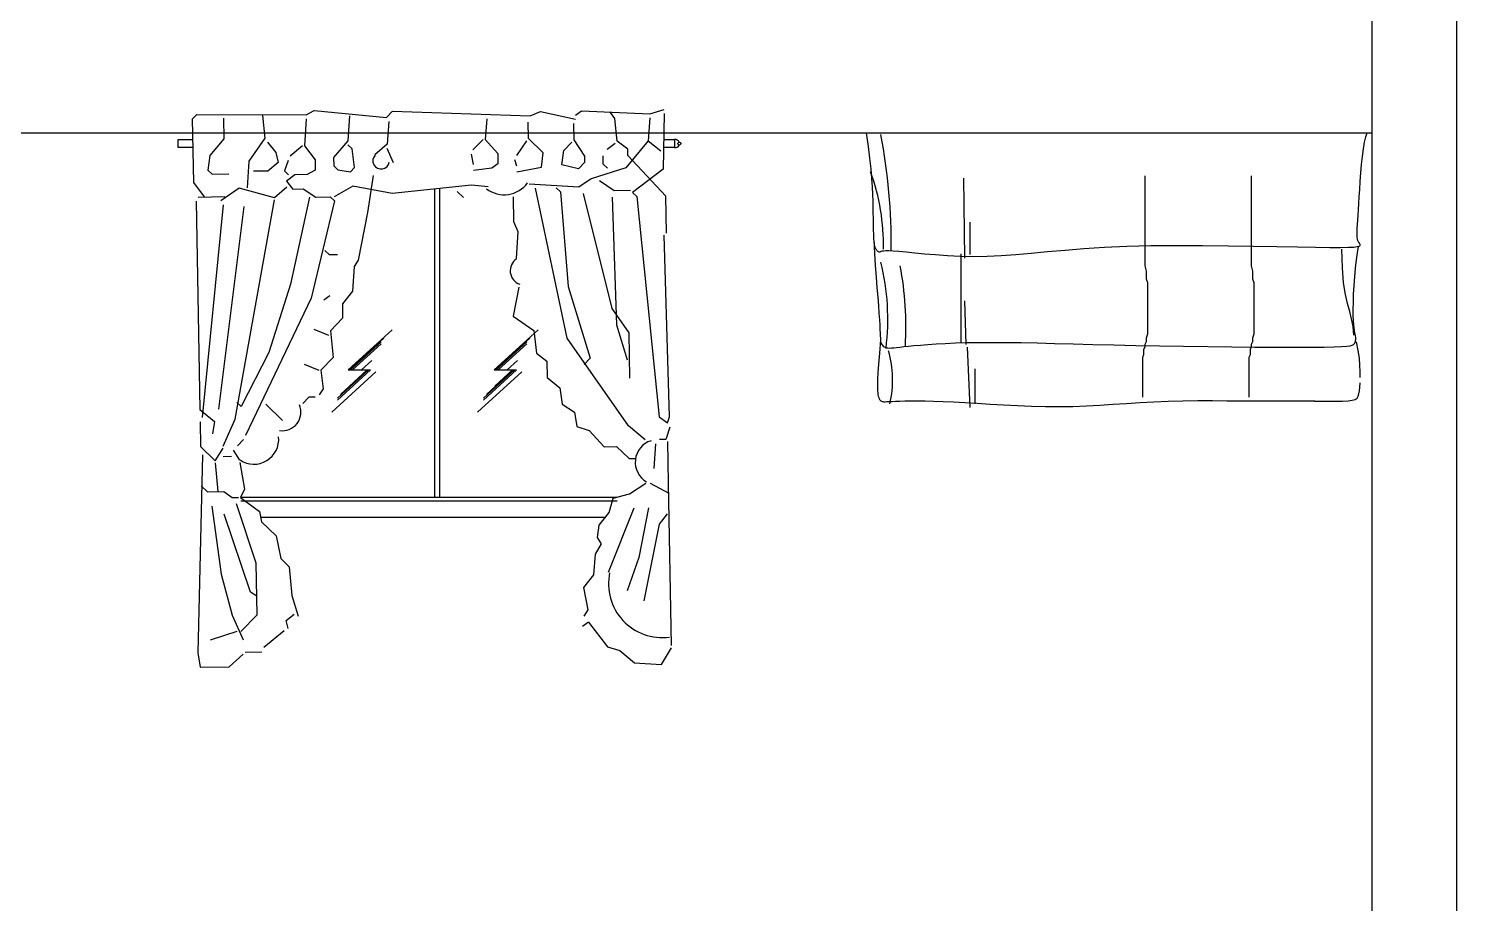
# Model space of a CAD drawing. Header units: inches. Extents: x 3.4 to 45.9, y 7.2 to 32.
# Drawn here: x 40.17 to 45.87, y 16.49 to 19.98 of the extents above; entities that cross this region are included whole.
import ezdxf

# ---------------------------------------------------------------- set-up
doc = ezdxf.new("R2010")
doc.units = ezdxf.units.IN
doc.header["$MEASUREMENT"] = 0
for name, color, linetype in [('02', 2, 'Continuous'), ('4', 4, 'Continuous'), ('kadrbm', 4, 'Continuous')]:
    doc.layers.add(name, color=color, linetype=linetype)

# ---------------------------------------------------------------- blocks, each defined once
blk = doc.blocks.new('kadrbm')
at = {"layer": 'kadrbm', "color": 4}
blk.add_lwpolyline([(0, 0), (0, 24.7972), (21, 24.7972), (21, 0), (0, 0)], close=True, dxfattribs=at)
blk.add_lwpolyline([(20.6631, 0.3257), (20.6631, 24.4603), (0.3369, 24.4603), (0.3369, 0.3257), (20.6631, 0.3257)], dxfattribs=at)

msp = doc.modelspace()

# ---------------------------------------------------------------- linework, layer by layer
at = {"layer": '02'}
for p, q in [((40.8216, 19.619), (40.8377, 19.6358)), ((40.826, 19.3638), (40.8216, 19.619)), ((40.8377, 19.6358), (41.2742, 19.6352)), ((40.9451, 19.6212), (40.9465, 19.5389)), ((41.1112, 19.5417), (41.1013, 19.6322)), ((41.2745, 19.6187), (41.2682, 19.5115)), ((41.2742, 19.6352), (41.3069, 19.6522)), ((41.3069, 19.6522), (41.5956, 19.6243)), ((41.4473, 19.63), (41.4408, 19.531)), ((41.5956, 19.6243), (41.6199, 19.6495)), ((41.6041, 19.608), (41.5975, 19.5173)), ((41.6199, 19.6495), (42.1689, 19.6302)), ((41.9961, 19.619), (41.9893, 19.5365)), ((42.1689, 19.6302), (42.2097, 19.6474)), ((42.2097, 19.6474), (42.3503, 19.6169)), ((42.35, 19.6334), (42.3744, 19.6503)), ((42.3744, 19.6503), (42.6464, 19.6386)), ((42.5067, 19.6196), (42.4898, 19.6441)), ((42.5165, 19.5292), (42.5067, 19.6196)), ((42.6467, 19.6221), (42.64, 19.5314)), ((42.6464, 19.6386), (42.7037, 19.656)), ((42.704, 19.6396), (42.6997, 19.4171)), ((42.1622, 19.5395), (42.1611, 19.6054)), ((42.3423, 19.6003), (42.3435, 19.5344)), ((43.5104, 19.5622), (45.5122, 19.5622)), ((40.7633, 19.5043), (40.7633, 19.5358)), ((40.7633, 19.5358), (40.8222, 19.5358)), ((40.8227, 19.5043), (40.7633, 19.5043)), ((40.9465, 19.5389), (40.89, 19.472)), ((41.0469, 19.45), (41.1112, 19.5417)), ((41.1197, 19.5254), (41.1533, 19.4848)), ((41.2599, 19.5114), (41.2112, 19.4694)), ((41.2682, 19.5115), (41.3103, 19.4546)), ((41.4408, 19.531), (41.3843, 19.4642)), ((41.4578, 19.4984), (41.4411, 19.5146)), ((41.4673, 19.4244), (41.4578, 19.4984)), ((41.5975, 19.5173), (41.5488, 19.4753)), ((41.6235, 19.4436), (41.5978, 19.5008)), ((41.9811, 19.5363), (41.9406, 19.4945)), ((41.9893, 19.5365), (42.0397, 19.4797)), ((42.1541, 19.5311), (42.114, 19.4728)), ((42.2209, 19.4829), (42.1622, 19.5395)), ((42.303, 19.4926), (42.3354, 19.5261)), ((42.3435, 19.5344), (42.3858, 19.4693)), ((42.5084, 19.5208), (42.4759, 19.4956)), ((42.5583, 19.497), (42.5165, 19.5292)), ((42.64, 19.5314), (42.5513, 19.4228)), ((42.5587, 19.4723), (42.5583, 19.497)), ((42.64, 19.5314), (42.6901, 19.4911)), ((42.7456, 19.5043), (42.7023, 19.5043)), ((42.7029, 19.5358), (42.7456, 19.5358)), ((42.7456, 19.5358), (42.7456, 19.5043)), ((40.89, 19.472), (40.8828, 19.4142)), ((41.0405, 19.3429), (41.0469, 19.45)), ((41.1623, 19.4438), (41.1217, 19.4102)), ((41.1533, 19.4848), (41.1623, 19.4438)), ((41.2033, 19.4528), (41.1876, 19.4113)), ((41.3103, 19.4546), (41.3111, 19.4135)), ((41.3843, 19.4642), (41.3849, 19.4312)), ((41.9327, 19.4779), (41.9416, 19.4368)), ((42.0404, 19.4386), (42.016, 19.4217)), ((42.0397, 19.4797), (42.0404, 19.4386)), ((42.106, 19.4562), (42.1147, 19.4316)), ((42.2136, 19.4251), (42.2209, 19.4829)), ((42.2958, 19.4348), (42.303, 19.4926)), ((42.3862, 19.4446), (42.362, 19.4195)), ((42.3858, 19.4693), (42.3862, 19.4446)), ((42.4605, 19.4377), (42.4599, 19.4706)), ((42.4772, 19.4215), (42.4605, 19.4377)), ((42.7098, 19.3102), (42.5587, 19.4723)), ((40.8828, 19.4142), (40.8995, 19.398)), ((40.8995, 19.398), (40.9654, 19.3992)), ((41.1217, 19.4102), (41.0641, 19.4092)), ((41.1876, 19.4113), (41.2043, 19.3951)), ((41.229, 19.3956), (41.1965, 19.3703)), ((41.2784, 19.3964), (41.229, 19.3956)), ((41.3111, 19.4135), (41.2784, 19.3964)), ((41.3849, 19.4312), (41.4016, 19.415)), ((41.4016, 19.415), (41.4512, 19.4077)), ((41.4512, 19.4077), (41.4673, 19.4244)), ((41.542, 19.3928), (41.5199, 19.2442)), ((42.016, 19.4217), (41.9421, 19.4121)), ((42.1151, 19.4069), (42.2136, 19.4251)), ((42.362, 19.4195), (42.2958, 19.4348)), ((42.5513, 19.4228), (42.4121, 19.3792)), ((42.6997, 19.4171), (42.5777, 19.3244)), ((43.898, 19.3811), (43.9031, 19.0622)), ((40.8682, 19.3069), (40.826, 19.3638)), ((41.0076, 19.3423), (40.9343, 19.2916)), ((41.1483, 19.3036), (41.0076, 19.3423)), ((41.1969, 19.3456), (41.1483, 19.3036)), ((41.1965, 19.3703), (41.2218, 19.3378)), ((41.2218, 19.3378), (41.2629, 19.3385)), ((41.2629, 19.3385), (41.3129, 19.3064)), ((41.4604, 19.3502), (41.387, 19.3077)), ((41.6174, 19.32), (41.4604, 19.3502)), ((41.9348, 19.3544), (41.6174, 19.32)), ((41.7869, 19.3405), (41.7869, 18.1084)), ((41.8065, 19.3405), (41.8065, 18.1084)), ((41.8776, 19.3287), (41.9028, 19.3044)), ((42.0009, 19.3473), (41.9348, 19.3544)), ((42.3633, 19.3454), (42.1654, 19.3584)), ((42.3161, 18.7433), (42.1904, 19.3423)), ((42.2727, 19.3438), (42.2894, 19.3276)), ((42.2894, 19.3276), (42.3208, 18.9493)), ((42.4121, 19.3792), (42.3633, 19.3454)), ((42.5035, 19.3313), (42.4452, 19.3715)), ((42.5694, 19.3325), (42.5035, 19.3313)), ((42.5777, 19.3244), (42.5945, 19.3082)), ((40.8355, 19.2899), (40.8501, 18.4583)), ((40.8435, 19.3065), (40.9505, 19.3083)), ((40.9429, 19.2753), (40.8589, 18.4255)), ((41.0253, 19.2685), (40.9242, 18.4596)), ((40.9907, 18.4196), (41.1484, 19.2953)), ((41.2882, 19.306), (41.2119, 18.9588)), ((41.3873, 19.2913), (41.2953, 18.9026)), ((41.3129, 19.3064), (41.3706, 19.3074)), ((41.3706, 19.3074), (41.3873, 19.2913)), ((42.1004, 19.3078), (42.1021, 19.209)), ((42.3802, 19.321), (42.4952, 18.8618)), ((42.4957, 19.3065), (42.5128, 18.7962)), ((42.5945, 19.3082), (42.684, 18.4286)), ((42.7124, 19.162), (42.7098, 19.3102)), ((41.5199, 19.2442), (41.482, 19.0541)), ((42.1021, 19.209), (42.1193, 19.1682)), ((42.1193, 19.1682), (42.1129, 19.061)), ((42.7251, 18.4293), (42.7043, 19.1537)), ((43.9237, 19.2062), (43.9237, 19.0776)), ((41.3496, 19.093), (41.3663, 19.0768)), ((41.3663, 19.0768), (41.3993, 19.0773)), ((41.482, 19.0541), (41.466, 19.0291)), ((43.8877, 19.0802), (43.8877, 18.7253)), ((41.466, 19.0291), (41.4595, 18.9302)), ((41.2119, 18.9588), (41.1261, 18.6855)), ((41.4595, 18.9302), (41.4192, 18.88)), ((42.1232, 18.9459), (42.1005, 18.8302)), ((42.3208, 18.9493), (42.4081, 18.6626)), ((41.2953, 18.9026), (41.0331, 18.3545)), ((41.3692, 18.9121), (41.3448, 18.8952)), ((41.4192, 18.88), (41.4202, 18.8224)), ((43.9031, 18.8925), (43.9083, 18.7176)), ((41.4202, 18.8224), (41.3717, 18.7721)), ((42.1005, 18.8302), (42.1838, 18.774)), ((42.4952, 18.8618), (42.5628, 18.7641)), ((41.3057, 18.7792), (41.3637, 18.7555)), ((41.3717, 18.7721), (41.3818, 18.6653)), ((41.4427, 18.616), (41.6185, 18.7767)), ((42.025, 18.616), (42.2008, 18.7767)), ((42.1838, 18.774), (42.1936, 18.6836)), ((42.5128, 18.7962), (42.5565, 18.6569)), ((42.5628, 18.7641), (42.566, 18.583)), ((41.4458, 18.616), (41.5848, 18.743)), ((41.451, 18.616), (41.5736, 18.7281)), ((41.4591, 18.616), (41.5736, 18.7206)), ((42.0281, 18.616), (42.1671, 18.743)), ((42.0332, 18.616), (42.1559, 18.7281)), ((42.0414, 18.616), (42.1559, 18.7206)), ((42.5611, 18.3935), (42.3161, 18.7433)), ((43.9134, 18.7073), (43.9237, 18.4655)), ((41.1261, 18.6855), (41.0146, 18.4694)), ((41.2669, 18.6385), (41.325, 18.6149)), ((41.3818, 18.6653), (41.3332, 18.615)), ((41.4953, 18.616), (41.5362, 18.6533)), ((42.0776, 18.616), (42.1185, 18.6533)), ((42.1936, 18.6836), (42.2354, 18.6513)), ((42.2354, 18.6513), (42.2365, 18.5855)), ((42.4081, 18.6626), (42.3838, 18.6375)), ((41.3332, 18.615), (41.3427, 18.541)), ((41.3769, 18.4478), (41.5527, 18.6085)), ((41.4004, 18.5031), (41.5238, 18.616)), ((41.4004, 18.4956), (41.532, 18.616)), ((41.4116, 18.5181), (41.5187, 18.616)), ((41.4427, 18.616), (41.532, 18.616)), ((41.9592, 18.4478), (42.135, 18.6085)), ((41.9827, 18.4956), (42.1143, 18.616)), ((41.9827, 18.5031), (42.1061, 18.616)), ((41.9939, 18.5181), (42.101, 18.616)), ((42.025, 18.616), (42.1143, 18.616)), ((42.0276, 18.5517), (42.0979, 18.616)), ((42.2365, 18.5855), (42.2866, 18.5452)), ((43.9442, 18.6198), (43.9442, 18.4809)), ((41.3427, 18.541), (41.3267, 18.5161)), ((42.2866, 18.5452), (42.296, 18.4795)), ((41.0146, 18.4694), (40.9978, 18.4856)), ((41.1132, 18.4794), (41.1802, 18.4147)), ((41.2857, 18.5071), (41.2614, 18.482)), ((41.3104, 18.5075), (41.2857, 18.5071)), ((42.296, 18.4795), (42.346, 18.4474)), ((40.8501, 18.4583), (40.9086, 18.4099)), ((40.9432, 18.3117), (40.9907, 18.4196)), ((42.346, 18.4474), (42.3552, 18.3899)), ((42.684, 18.4286), (42.7173, 18.4044)), ((42.7173, 18.4044), (42.7251, 18.4293)), ((40.8509, 18.4089), (40.8526, 18.3101)), ((40.9086, 18.4099), (40.9012, 18.3604)), ((42.3552, 18.3899), (42.4049, 18.3743)), ((42.4049, 18.3743), (42.4637, 18.3094)), ((42.6279, 18.337), (42.5611, 18.3935)), ((42.7259, 18.3881), (42.7103, 18.3384)), ((40.8526, 18.3101), (40.9113, 18.2535)), ((40.9113, 18.2535), (40.9434, 18.3035)), ((41.0251, 18.3378), (41.0008, 18.3127)), ((42.4637, 18.3094), (42.5131, 18.3103)), ((42.5131, 18.3103), (42.5634, 18.2618)), ((42.6694, 18.3213), (42.6629, 18.2223)), ((42.7103, 18.3384), (42.6856, 18.338)), ((42.7215, 18.1657), (42.7186, 18.3304)), ((40.8615, 18.2773), (40.8423, 17.4864)), ((40.9114, 18.2453), (40.9217, 18.1302)), ((40.9439, 18.2705), (40.9769, 18.2711)), ((41.0101, 18.2552), (40.9847, 18.296)), ((41.0102, 18.247), (41.0286, 18.1403)), ((42.5634, 18.2618), (42.5881, 18.2622)), ((40.8554, 18.1537), (40.8805, 18.1294)), ((40.8805, 18.1294), (40.9464, 18.1306)), ((40.9464, 18.1306), (40.9797, 18.1065)), ((41.0286, 18.1403), (41.0127, 18.107)), ((42.5658, 18.1218), (42.6309, 18.1641)), ((42.6474, 18.1644), (42.7222, 18.1245)), ((42.7329, 17.5153), (42.7215, 18.1657)), ((40.898, 18.0721), (40.9357, 17.801)), ((40.9797, 18.1065), (41.0044, 18.1069)), ((41.0749, 17.8446), (40.9966, 18.082)), ((41.0127, 18.107), (41.0878, 18.0507)), ((41.0133, 18.1084), (42.5159, 18.1084)), ((41.0133, 18.0934), (42.5159, 18.0934)), ((42.4848, 18.0463), (42.5002, 18.1042)), ((42.5002, 18.1042), (42.5658, 18.1218)), ((41.0522, 17.7289), (40.948, 18.04)), ((41.0133, 18.0284), (41.0143, 18.0284)), ((41.0878, 18.0507), (41.0967, 18.0097)), ((41.0926, 18.0284), (42.4704, 18.0284)), ((42.4445, 17.9961), (42.4848, 18.0463)), ((42.5833, 18.0644), (42.4807, 17.8074)), ((42.6409, 18.0655), (42.6032, 17.8671)), ((42.7154, 18.042), (42.6832, 18.0003)), ((41.0967, 18.0097), (41.1554, 17.953)), ((42.4371, 17.9466), (42.4445, 17.9961)), ((42.6832, 18.0003), (42.6227, 17.6945)), ((41.1554, 17.953), (41.1734, 17.8628)), ((42.43, 17.8806), (42.454, 17.9222)), ((42.454, 17.9222), (42.4371, 17.9466)), ((41.0785, 17.6388), (41.0749, 17.8446)), ((41.1734, 17.8628), (41.2069, 17.8304)), ((42.4232, 17.7981), (42.43, 17.8806)), ((42.6032, 17.8671), (42.5561, 17.7345)), ((40.9357, 17.801), (40.9797, 17.637)), ((41.2069, 17.8304), (41.2172, 17.7153)), ((42.3829, 17.748), (42.4232, 17.7981)), ((41.0772, 17.7128), (41.0522, 17.7289)), ((42.4009, 17.6577), (42.3829, 17.748)), ((41.2172, 17.7153), (41.2433, 17.6334)), ((40.9797, 17.637), (41.0226, 17.5389)), ((41.0138, 17.5717), (41.0785, 17.6388)), ((41.1942, 17.6161), (41.2267, 17.6413)), ((41.203, 17.5833), (41.1942, 17.6161)), ((42.3849, 17.6327), (42.4009, 17.6577)), ((40.9973, 17.5715), (40.8909, 17.5366)), ((41.1867, 17.5748), (41.1055, 17.5075)), ((42.4018, 17.6083), (42.3774, 17.5914)), ((42.4018, 17.6083), (42.4776, 17.5108)), ((42.4776, 17.5108), (42.5273, 17.4952)), ((42.693, 17.4405), (42.733, 17.507)), ((40.8423, 17.4864), (40.8516, 17.4289)), ((40.9668, 17.4309), (41.0236, 17.4813)), ((41.0317, 17.4897), (41.0975, 17.4908)), ((42.5273, 17.4952), (42.5858, 17.4468)), ((42.5858, 17.4468), (42.693, 17.4405)), ((40.8516, 17.4289), (40.9668, 17.4309))]:
    msp.add_line(p, q, dxfattribs=at)
for points in [[(43.5104, 19.5622), (43.518, 19.5088), (43.5239, 19.4611), (43.5283, 19.4185), (43.5316, 19.3806), (43.5338, 19.3467), (43.5353, 19.3165), (43.5362, 19.2894), (43.5368, 19.265), (43.5372, 19.2427), (43.5376, 19.2225), (43.5379, 19.2042), (43.5382, 19.1877), (43.5385, 19.1731), (43.5388, 19.16), (43.5392, 19.1485), (43.5398, 19.1385), (43.5405, 19.1298), (43.5414, 19.1224), (43.5425, 19.1161), (43.5437, 19.1107), (43.545, 19.1062), (43.5466, 19.1025), (43.5483, 19.0992), (43.5501, 19.0965), (43.5521, 19.0941), (43.5542, 19.092), (43.5564, 19.0903), (43.5586, 19.089), (43.5607, 19.0881), (43.5628, 19.0876), (43.5647, 19.0875), (43.5664, 19.0879), (43.568, 19.0888), (43.5702, 19.0899), (43.5738, 19.0911), (43.5796, 19.0921), (43.5883, 19.0928), (43.601, 19.0929), (43.6182, 19.0922), (43.6409, 19.0905), (43.6697, 19.0877), (43.704, 19.0841), (43.7434, 19.0802), (43.7871, 19.0763), (43.8346, 19.073), (43.8852, 19.0705), (43.9382, 19.0693), (43.9931, 19.0699), (44.0494, 19.0725), (44.1078, 19.0768), (44.1692, 19.0823), (44.2343, 19.0885), (44.3041, 19.0948), (44.3795, 19.1009), (44.4613, 19.1062), (44.5503, 19.1102), (44.6468, 19.1126), (44.7486, 19.1135), (44.8526, 19.1133), (44.9559, 19.1122), (45.0556, 19.1107), (45.1488, 19.1089), (45.2325, 19.1072), (45.3037, 19.1059), (45.3604, 19.1053), (45.4035, 19.1053), (45.435, 19.1059), (45.4567, 19.1069), (45.4704, 19.1083), (45.478, 19.1099), (45.4813, 19.1117), (45.4822, 19.1136), (45.4823, 19.1156), (45.4819, 19.1175), (45.4811, 19.1194), (45.48, 19.1214), (45.4787, 19.1233), (45.4773, 19.1252), (45.4759, 19.1271), (45.4745, 19.1291), (45.4733, 19.131), (45.4723, 19.1333), (45.4714, 19.1362), (45.4708, 19.1399), (45.4703, 19.1448), (45.47, 19.1511), (45.47, 19.1592), (45.4702, 19.1694), (45.4707, 19.1818), (45.4713, 19.1966), (45.4722, 19.2138), (45.4734, 19.2334), (45.4747, 19.2555), (45.4763, 19.2801), (45.4781, 19.3072), (45.4801, 19.337), (45.4823, 19.3691), (45.4848, 19.4026), (45.4876, 19.4362), (45.4909, 19.4686), (45.4947, 19.4987), (45.499, 19.5252), (45.5041, 19.5467), (45.5099, 19.5622)], [(44.6229, 19.3914), (44.6229, 19.0313), (44.628, 19.0108), (44.628, 18.9799), (44.6331, 18.9645), (44.6331, 18.7587), (44.628, 18.7433), (44.628, 18.7278), (44.6229, 18.7176), (44.6229, 18.7073), (44.6177, 18.697), (44.6177, 18.6764), (44.6126, 18.6661), (44.6126, 18.5067)], [(45.0475, 19.3914), (45.0475, 19.0313), (45.0527, 19.0108), (45.0527, 18.9799), (45.0578, 18.9645), (45.0578, 18.7587), (45.0527, 18.7433), (45.0527, 18.7278), (45.0475, 18.7176), (45.0475, 18.7073), (45.0424, 18.697), (45.0424, 18.6764), (45.0372, 18.6661), (45.0372, 18.5067)], [(43.5402, 19.1342), (43.5433, 19.0818), (43.5466, 19.0327), (43.5499, 18.987), (43.553, 18.945), (43.556, 18.9068), (43.5587, 18.8725), (43.5611, 18.8424), (43.563, 18.8166), (43.5643, 18.7951), (43.5652, 18.7775), (43.5658, 18.7634), (43.5663, 18.7522), (43.5667, 18.7434), (43.5672, 18.7365), (43.5679, 18.7309), (43.5689, 18.7261), (43.5705, 18.7218), (43.5725, 18.7178), (43.5751, 18.7143), (43.5783, 18.7111), (43.582, 18.7085), (43.5864, 18.7064), (43.5915, 18.7048), (43.5972, 18.7038), (43.6038, 18.7035), (43.6114, 18.7037), (43.6205, 18.7045), (43.6314, 18.7057), (43.6445, 18.7072), (43.6602, 18.709), (43.6789, 18.7111), (43.7009, 18.7133), (43.7265, 18.7155), (43.7559, 18.7178), (43.789, 18.72), (43.8259, 18.722), (43.8666, 18.7236), (43.9112, 18.725), (43.9596, 18.7258), (44.0119, 18.7261), (44.0682, 18.7258), (44.1286, 18.725), (44.1933, 18.7237), (44.2625, 18.7221), (44.3363, 18.7202), (44.4149, 18.7182), (44.4984, 18.7161), (44.5871, 18.7141), (44.6808, 18.7123), (44.7774, 18.7106), (44.8745, 18.7092), (44.97, 18.708), (45.0612, 18.7071), (45.146, 18.7065), (45.2219, 18.7063), (45.2866, 18.7064), (45.3383, 18.7069), (45.3781, 18.7078), (45.4076, 18.7091), (45.4284, 18.7107), (45.4422, 18.7126), (45.4507, 18.7149), (45.4555, 18.7174), (45.4582, 18.7201), (45.4603, 18.7231), (45.4619, 18.7264), (45.4632, 18.73), (45.464, 18.7338), (45.4644, 18.738), (45.4645, 18.7426), (45.4641, 18.7474), (45.4634, 18.7527), (45.4622, 18.7585), (45.4608, 18.7652), (45.4593, 18.7734), (45.4577, 18.7838), (45.4563, 18.7968), (45.4552, 18.813), (45.4545, 18.833), (45.4544, 18.8573), (45.4549, 18.8862), (45.456, 18.9186), (45.4578, 18.9531), (45.4603, 18.9883), (45.4633, 19.0229), (45.4669, 19.0553), (45.4711, 19.0842), (45.4758, 19.1083)], [(45.4568, 18.7546), (45.4537, 18.7896), (45.4479, 18.82), (45.4401, 18.8492), (45.4316, 18.8807), (45.4232, 18.9179), (45.416, 18.9642), (45.4109, 19.0231), (45.409, 19.0981)], [(43.5672, 18.7365), (43.5627, 18.6829), (43.5593, 18.6397), (43.557, 18.6055), (43.5556, 18.5791), (43.5549, 18.559), (43.5548, 18.5441), (43.5553, 18.5329), (43.5561, 18.5242), (43.5572, 18.5169), (43.5585, 18.5107), (43.56, 18.5055), (43.5618, 18.5011), (43.5637, 18.4976), (43.5659, 18.4949), (43.5682, 18.4928), (43.5707, 18.4912), (43.5734, 18.4902), (43.5766, 18.4895), (43.5807, 18.4893), (43.5861, 18.4893), (43.5931, 18.4896), (43.602, 18.49), (43.6133, 18.4906), (43.6272, 18.4912), (43.6442, 18.4919), (43.6643, 18.4924), (43.6878, 18.4927), (43.7146, 18.4928), (43.745, 18.4926), (43.779, 18.4918), (43.8168, 18.4906), (43.8586, 18.4887), (43.9042, 18.4861), (43.9531, 18.4831), (44.0048, 18.4798), (44.0585, 18.4767), (44.1137, 18.4738), (44.1695, 18.4715), (44.2255, 18.4701), (44.281, 18.4698), (44.3354, 18.4707), (44.389, 18.4728), (44.4422, 18.4756), (44.4953, 18.4789), (44.5489, 18.4824), (44.6032, 18.4858), (44.6586, 18.4889), (44.7157, 18.4912), (44.7744, 18.4927), (44.8338, 18.4934), (44.8926, 18.4935), (44.9497, 18.4932), (45.3005, 18.4926), (45.3002, 18.4919), (45.3444, 18.4914), (45.3817, 18.4912), (45.4114, 18.4915), (45.434, 18.4926), (45.4506, 18.4948), (45.4622, 18.4983), (45.4698, 18.5035), (45.4744, 18.5108), (45.4771, 18.5203), (45.4788, 18.5324), (45.4804, 18.5473), (45.4817, 18.5651)], [(45.4826, 18.5856), (45.4825, 18.6089), (45.4813, 18.6348), (45.4787, 18.6633), (45.4742, 18.6943), (45.4676, 18.7278)]]:
    msp.add_lwpolyline(points, dxfattribs=at)
msp.add_circle((42.7644, 19.52), 0.0061, dxfattribs=at)
for centre, radius, start, end in [((41.2871, 19.12), 2.3231, 359.3357, 10.8177), ((42.7484, 19.52), 0.016, 22.0112, 100.1481), ((42.7484, 19.52), 0.016, 259.8519, 337.9888), ((41.5739, 19.451), 0.0329, 136, 351.5377), ((42.7144, 19.1127), 0.865, 359.037, 19.877), ((42.0653, 19.4308), 0.1153, 232.3402, 324.1301), ((42.1467, 19.0122), 0.0576, 124.6901, 250.444), ((42.6305, 18.8178), 0.966, 353.1201, 13.7091), ((42.3401, 18.787), 1.3287, 356.7819, 10.5968), ((43.1844, 18.5762), 0.4312, 347.2376, 15.5552), ((41.1797, 18.4476), 0.0741, 261.5377, 22.8014), ((41.0663, 18.3386), 0.0988, 236.008, 5.7636), ((42.6789, 18.2473), 0.0906, 107.6992, 240.0362), ((42.6956, 17.7617), 0.2141, 168.0054, 277.8428)]:
    msp.add_arc(centre, radius, start, end, dxfattribs=at)
at = {"layer": '4'}
msp.add_line((25.2032, 19.5622), (45.5294, 19.5622), dxfattribs=at)

# ---------------------------------------------------------------- block references
at = {"layer": 'kadrbm'}
msp.add_blockref('kadrbm', (24.8663, 7.2365), dxfattribs=at)

doc.saveas('drawing.dxf')
